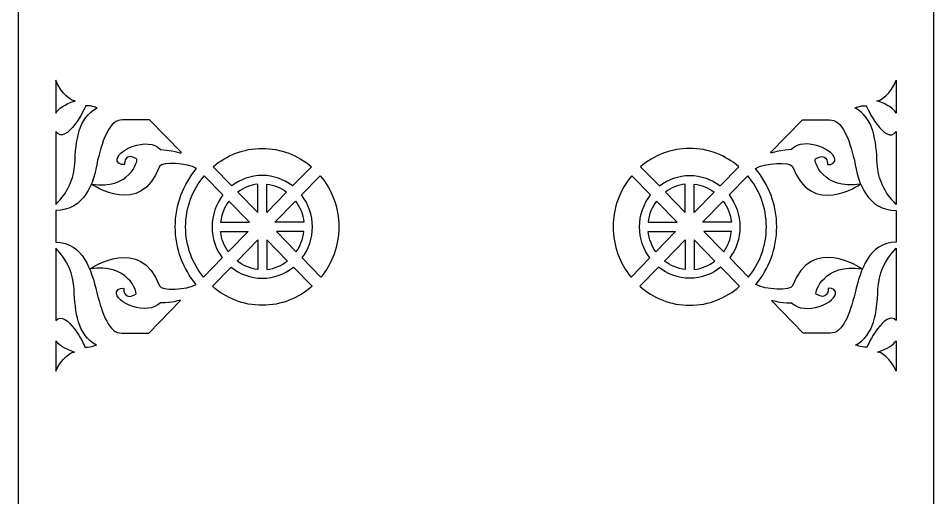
# Model space of a CAD drawing. Header units: centimetres. Extents: x -27 to -21.9, y -9 to 3.7.
# Drawn here: x -27 to -21.86, y -1.73 to 0.96 of the extents above; entities that cross this region are included whole.
import ezdxf

# ---------------------------------------------------------------- set-up
doc = ezdxf.new("R2010")
doc.units = ezdxf.units.CM
doc.header["$MEASUREMENT"] = 0
doc.layers.add('layer 1', color=7, linetype='Continuous')

msp = doc.modelspace()

# ---------------------------------------------------------------- linework, layer by layer
at = {"layer": 'layer 1', "color": 250}
for points, knots in [([(-26.99914, 3.65904), (-26.99914, 3.65904), (-21.85698, 3.65904), (-21.85698, 3.65904), (-21.85698, 3.65904), (-21.85698, 3.65904), (-21.85698, -9.00021), (-21.85698, -9.00021), (-21.85698, -9.00021), (-21.85698, -9.00021), (-26.99914, -9.00021), (-26.99914, -9.00021), (-26.99914, -9.00021), (-26.99914, -9.00021), (-26.99914, 3.65904), (-26.99914, 3.65904)], [0, 0, 0, 0, 0.2, 0.2, 0.2, 0.2, 0.4, 0.4, 0.4, 0.4, 0.6, 0.6, 0.6, 0.6, 1, 1, 1, 1]), ([(-26.78897, 0.61689), (-26.76155, 0.54253), (-26.69567, 0.49431), (-26.68007, 0.49965), (-26.68007, 0.49965), (-26.74033, 0.48067), (-26.77266, 0.45556), (-26.78897, 0.43047), (-26.78897, 0.43047), (-26.78897, 0.43047), (-26.78897, 0.61689), (-26.78897, 0.61689)], [0, 0, 0, 0, 0.25, 0.25, 0.25, 0.25, 0.5, 0.5, 0.5, 0.5, 1, 1, 1, 1]), ([(-22.06714, 0.6169), (-22.09456, 0.54254), (-22.16044, 0.49431), (-22.17604, 0.49965), (-22.17604, 0.49965), (-22.11578, 0.48067), (-22.08346, 0.45556), (-22.06714, 0.43047), (-22.06714, 0.43047), (-22.06714, 0.43047), (-22.06714, 0.6169), (-22.06714, 0.6169)], [0, 0, 0, 0, 0.25, 0.25, 0.25, 0.25, 0.5, 0.5, 0.5, 0.5, 1, 1, 1, 1]), ([(-26.78897, 0.32847), (-26.72912, 0.24189), (-26.61816, 0.46928), (-26.62117, 0.47133), (-26.62117, 0.47133), (-26.57775, 0.47562), (-26.55981, 0.45717), (-26.55649, 0.46045), (-26.55649, 0.46045), (-26.66335, 0.40384), (-26.67535, 0.27606), (-26.68199, 0.14608), (-26.68199, 0.14608), (-26.68624, 0.06337), (-26.72016, -0.01658), (-26.78897, -0.08244), (-26.78897, -0.08244), (-26.78897, -0.08244), (-26.78897, 0.32847), (-26.78897, 0.32847)], [0, 0, 0, 0, 0.1666667, 0.1666667, 0.1666667, 0.1666667, 0.3333333, 0.3333333, 0.3333333, 0.3333333, 0.5, 0.5, 0.5, 0.5, 0.6666667, 0.6666667, 0.6666667, 0.6666667, 1, 1, 1, 1]), ([(-22.06714, 0.32847), (-22.12699, 0.24189), (-22.23796, 0.46928), (-22.23495, 0.47133), (-22.23495, 0.47133), (-22.27836, 0.47562), (-22.2963, 0.45717), (-22.29962, 0.46045), (-22.29962, 0.46045), (-22.19277, 0.40384), (-22.18076, 0.27606), (-22.17413, 0.14608), (-22.17413, 0.14608), (-22.16987, 0.06336), (-22.13596, -0.01658), (-22.06714, -0.08244), (-22.06714, -0.08244), (-22.06714, -0.08244), (-22.06714, 0.32847), (-22.06714, 0.32847)], [0, 0, 0, 0, 0.1666667, 0.1666667, 0.1666667, 0.1666667, 0.3333333, 0.3333333, 0.3333333, 0.3333333, 0.5, 0.5, 0.5, 0.5, 0.6666667, 0.6666667, 0.6666667, 0.6666667, 1, 1, 1, 1]), ([(-26.78897, -0.11724), (-26.62868, -0.11226), (-26.57441, 0.03063), (-26.55354, 0.16581), (-26.55354, 0.16581), (-26.52276, 0.29115), (-26.48365, 0.39425), (-26.41417, 0.393), (-26.41417, 0.393), (-26.35681, 0.392), (-26.30153, 0.39487), (-26.26138, 0.39281), (-26.26138, 0.39281), (-26.26138, 0.39281), (-26.08316, 0.21017), (-26.08316, 0.21017), (-26.08316, 0.21017), (-26.0943, 0.20083), (-26.09242, 0.2166), (-26.20024, 0.22598), (-26.20024, 0.22598), (-26.2698, 0.3041), (-26.46048, 0.22008), (-26.44295, 0.16081), (-26.44295, 0.16081), (-26.43677, 0.13993), (-26.40227, 0.14012), (-26.40268, 0.14206), (-26.40268, 0.14206), (-26.40549, 0.1548), (-26.39435, 0.21143), (-26.33523, 0.174), (-26.33523, 0.174), (-26.32257, 0.16104), (-26.37978, -0.00267), (-26.58606, 0.03107), (-26.58606, 0.03107), (-26.5816, 0.02646), (-26.30982, -0.15704), (-26.20629, 0.1316), (-26.20629, 0.1316), (-26.1918, 0.1596), (-26.04768, 0.15117), (-25.99724, 0.11964), (-25.99724, 0.11964), (-26.07195, 0.03168), (-26.1173, -0.08312), (-26.1173, -0.20844), (-26.1173, -0.20844), (-26.1173, -0.3318), (-26.07335, -0.44495), (-26.0007, -0.53236), (-26.0007, -0.53236), (-26.04819, -0.5633), (-26.19746, -0.56819), (-26.20654, -0.54032), (-26.20654, -0.54032), (-26.31008, -0.25171), (-26.59067, -0.44026), (-26.59513, -0.44486), (-26.59513, -0.44486), (-26.38884, -0.41112), (-26.32666, -0.57369), (-26.33933, -0.58667), (-26.33933, -0.58667), (-26.39846, -0.6241), (-26.4096, -0.56748), (-26.40678, -0.55472), (-26.40678, -0.55472), (-26.40636, -0.55278), (-26.44087, -0.5526), (-26.44706, -0.57348), (-26.44706, -0.57348), (-26.46458, -0.63275), (-26.27006, -0.71283), (-26.2005, -0.63471), (-26.2005, -0.63471), (-26.12154, -0.63862), (-26.11148, -0.62057), (-26.08727, -0.62284), (-26.08727, -0.62284), (-26.08727, -0.62284), (-26.26548, -0.80548), (-26.26548, -0.80548), (-26.26548, -0.80548), (-26.30564, -0.80754), (-26.36092, -0.80467), (-26.41829, -0.8057), (-26.41829, -0.8057), (-26.48776, -0.80693), (-26.52688, -0.70383), (-26.55764, -0.57848), (-26.55764, -0.57848), (-26.58992, -0.44694), (-26.63306, -0.30046), (-26.78897, -0.29375), (-26.78897, -0.29375), (-26.78897, -0.29375), (-26.78897, -0.11724), (-26.78897, -0.11724)], [0, 0, 0, 0, 0.0384615, 0.0384615, 0.0384615, 0.0384615, 0.0769231, 0.0769231, 0.0769231, 0.0769231, 0.1153846, 0.1153846, 0.1153846, 0.1153846, 0.1538462, 0.1538462, 0.1538462, 0.1538462, 0.1923077, 0.1923077, 0.1923077, 0.1923077, 0.2307692, 0.2307692, 0.2307692, 0.2307692, 0.2692308, 0.2692308, 0.2692308, 0.2692308, 0.3076923, 0.3076923, 0.3076923, 0.3076923, 0.3461538, 0.3461538, 0.3461538, 0.3461538, 0.3846154, 0.3846154, 0.3846154, 0.3846154, 0.4230769, 0.4230769, 0.4230769, 0.4230769, 0.4615385, 0.4615385, 0.4615385, 0.4615385, 0.5, 0.5, 0.5, 0.5, 0.5384615, 0.5384615, 0.5384615, 0.5384615, 0.5769231, 0.5769231, 0.5769231, 0.5769231, 0.6153846, 0.6153846, 0.6153846, 0.6153846, 0.6538462, 0.6538462, 0.6538462, 0.6538462, 0.6923077, 0.6923077, 0.6923077, 0.6923077, 0.7307692, 0.7307692, 0.7307692, 0.7307692, 0.7692308, 0.7692308, 0.7692308, 0.7692308, 0.8076923, 0.8076923, 0.8076923, 0.8076923, 0.8461538, 0.8461538, 0.8461538, 0.8461538, 0.8846154, 0.8846154, 0.8846154, 0.8846154, 0.9230769, 0.9230769, 0.9230769, 0.9230769, 1, 1, 1, 1]), ([(-22.06714, -0.11724), (-22.22744, -0.11226), (-22.2817, 0.03062), (-22.30258, 0.16581), (-22.30258, 0.16581), (-22.33336, 0.29115), (-22.37247, 0.39425), (-22.44195, 0.393), (-22.44195, 0.393), (-22.4993, 0.392), (-22.55459, 0.39487), (-22.59474, 0.39281), (-22.59474, 0.39281), (-22.59474, 0.39281), (-22.77295, 0.21017), (-22.77295, 0.21017), (-22.77295, 0.21017), (-22.76181, 0.20083), (-22.76369, 0.2166), (-22.65588, 0.22598), (-22.65588, 0.22598), (-22.58631, 0.3041), (-22.39564, 0.22008), (-22.41315, 0.16081), (-22.41315, 0.16081), (-22.41934, 0.13993), (-22.45385, 0.14012), (-22.45344, 0.14206), (-22.45344, 0.14206), (-22.45063, 0.1548), (-22.46177, 0.21143), (-22.52088, 0.174), (-22.52088, 0.174), (-22.53354, 0.16104), (-22.47633, -0.00267), (-22.27005, 0.03107), (-22.27005, 0.03107), (-22.27452, 0.02646), (-22.5463, -0.15704), (-22.64982, 0.1316), (-22.64982, 0.1316), (-22.66431, 0.1596), (-22.80844, 0.15117), (-22.85887, 0.11964), (-22.85887, 0.11964), (-22.78417, 0.03168), (-22.73882, -0.08312), (-22.73882, -0.20844), (-22.73882, -0.20844), (-22.73882, -0.3318), (-22.78277, -0.44495), (-22.85542, -0.53236), (-22.85542, -0.53236), (-22.80792, -0.5633), (-22.65865, -0.56819), (-22.64957, -0.54032), (-22.64957, -0.54032), (-22.54603, -0.25171), (-22.26544, -0.44026), (-22.26099, -0.44486), (-22.26099, -0.44486), (-22.46727, -0.41112), (-22.52945, -0.57369), (-22.51678, -0.58667), (-22.51678, -0.58667), (-22.45766, -0.6241), (-22.44652, -0.56748), (-22.44934, -0.55472), (-22.44934, -0.55472), (-22.44975, -0.55278), (-22.41523, -0.5526), (-22.40905, -0.57348), (-22.40905, -0.57348), (-22.39154, -0.63275), (-22.58605, -0.71283), (-22.65562, -0.63471), (-22.65562, -0.63471), (-22.73458, -0.63862), (-22.74464, -0.62057), (-22.76884, -0.62284), (-22.76884, -0.62284), (-22.76884, -0.62284), (-22.59064, -0.80548), (-22.59064, -0.80548), (-22.59064, -0.80548), (-22.55048, -0.80754), (-22.4952, -0.80467), (-22.43782, -0.8057), (-22.43782, -0.8057), (-22.36835, -0.80693), (-22.32924, -0.70383), (-22.29848, -0.57848), (-22.29848, -0.57848), (-22.2662, -0.44694), (-22.22307, -0.30046), (-22.06714, -0.29375), (-22.06714, -0.29375), (-22.06714, -0.29375), (-22.06714, -0.11724), (-22.06714, -0.11724)], [0, 0, 0, 0, 0.0384615, 0.0384615, 0.0384615, 0.0384615, 0.0769231, 0.0769231, 0.0769231, 0.0769231, 0.1153846, 0.1153846, 0.1153846, 0.1153846, 0.1538462, 0.1538462, 0.1538462, 0.1538462, 0.1923077, 0.1923077, 0.1923077, 0.1923077, 0.2307692, 0.2307692, 0.2307692, 0.2307692, 0.2692308, 0.2692308, 0.2692308, 0.2692308, 0.3076923, 0.3076923, 0.3076923, 0.3076923, 0.3461538, 0.3461538, 0.3461538, 0.3461538, 0.3846154, 0.3846154, 0.3846154, 0.3846154, 0.4230769, 0.4230769, 0.4230769, 0.4230769, 0.4615385, 0.4615385, 0.4615385, 0.4615385, 0.5, 0.5, 0.5, 0.5, 0.5384615, 0.5384615, 0.5384615, 0.5384615, 0.5769231, 0.5769231, 0.5769231, 0.5769231, 0.6153846, 0.6153846, 0.6153846, 0.6153846, 0.6538462, 0.6538462, 0.6538462, 0.6538462, 0.6923077, 0.6923077, 0.6923077, 0.6923077, 0.7307692, 0.7307692, 0.7307692, 0.7307692, 0.7692308, 0.7692308, 0.7692308, 0.7692308, 0.8076923, 0.8076923, 0.8076923, 0.8076923, 0.8461538, 0.8461538, 0.8461538, 0.8461538, 0.8846154, 0.8846154, 0.8846154, 0.8846154, 0.9230769, 0.9230769, 0.9230769, 0.9230769, 1, 1, 1, 1]), ([(-25.62884, 0.23263), (-25.73364, 0.23263), (-25.82988, 0.19388), (-25.90466, 0.12965), (-25.90466, 0.12965), (-25.90466, 0.12965), (-25.79911, 0.02149), (-25.79911, 0.02149), (-25.79911, 0.02149), (-25.75174, 0.05845), (-25.69273, 0.08045), (-25.62883, 0.08045), (-25.62883, 0.08045), (-25.56493, 0.08045), (-25.50592, 0.05844), (-25.45855, 0.02148), (-25.45855, 0.02148), (-25.45855, 0.02148), (-25.353, 0.12964), (-25.353, 0.12964), (-25.353, 0.12964), (-25.42779, 0.19386), (-25.52403, 0.23263), (-25.62884, 0.23263)], [0, 0, 0, 0, 0.1428571, 0.1428571, 0.1428571, 0.1428571, 0.2857143, 0.2857143, 0.2857143, 0.2857143, 0.4285714, 0.4285714, 0.4285714, 0.4285714, 0.5714286, 0.5714286, 0.5714286, 0.5714286, 0.7142857, 0.7142857, 0.7142857, 0.7142857, 1, 1, 1, 1]), ([(-23.22728, 0.23263), (-23.12248, 0.23263), (-23.02624, 0.19388), (-22.95145, 0.12965), (-22.95145, 0.12965), (-22.95145, 0.12965), (-23.057, 0.02149), (-23.057, 0.02149), (-23.057, 0.02149), (-23.10437, 0.05845), (-23.16338, 0.08045), (-23.22729, 0.08045), (-23.22729, 0.08045), (-23.29118, 0.08045), (-23.3502, 0.05844), (-23.39756, 0.02148), (-23.39756, 0.02148), (-23.39756, 0.02148), (-23.50311, 0.12964), (-23.50311, 0.12964), (-23.50311, 0.12964), (-23.42832, 0.19386), (-23.33209, 0.23263), (-23.22728, 0.23263)], [0, 0, 0, 0, 0.1428571, 0.1428571, 0.1428571, 0.1428571, 0.2857143, 0.2857143, 0.2857143, 0.2857143, 0.4285714, 0.4285714, 0.4285714, 0.4285714, 0.5714286, 0.5714286, 0.5714286, 0.5714286, 0.7142857, 0.7142857, 0.7142857, 0.7142857, 1, 1, 1, 1]), ([(-25.95497, 0.07879), (-26.01988, 0.00153), (-26.05921, -0.09889), (-26.05921, -0.20844), (-26.05921, -0.20844), (-26.05921, -0.31585), (-26.0214, -0.41448), (-25.95874, -0.49112), (-25.95874, -0.49112), (-25.95874, -0.49112), (-25.85318, -0.38295), (-25.85318, -0.38295), (-25.85318, -0.38295), (-25.88926, -0.33441), (-25.91073, -0.27393), (-25.91073, -0.20844), (-25.91073, -0.20844), (-25.91073, -0.14081), (-25.88783, -0.07851), (-25.8496, -0.02919), (-25.8496, -0.02919), (-25.8496, -0.02919), (-25.95497, 0.07879), (-25.95497, 0.07879)], [0, 0, 0, 0, 0.1428571, 0.1428571, 0.1428571, 0.1428571, 0.2857143, 0.2857143, 0.2857143, 0.2857143, 0.4285714, 0.4285714, 0.4285714, 0.4285714, 0.5714286, 0.5714286, 0.5714286, 0.5714286, 0.7142857, 0.7142857, 0.7142857, 0.7142857, 1, 1, 1, 1]), ([(-25.29892, -0.49112), (-25.23627, -0.41447), (-25.19845, -0.31585), (-25.19845, -0.20844), (-25.19845, -0.20844), (-25.19845, -0.09889), (-25.23778, 0.00153), (-25.30269, 0.07879), (-25.30269, 0.07879), (-25.30269, 0.07879), (-25.40806, -0.02919), (-25.40806, -0.02919), (-25.40806, -0.02919), (-25.36983, -0.0785), (-25.34694, -0.14081), (-25.34694, -0.20844), (-25.34694, -0.20844), (-25.34694, -0.27392), (-25.3684, -0.33442), (-25.40448, -0.38295), (-25.40448, -0.38295), (-25.40448, -0.38295), (-25.29892, -0.49112), (-25.29892, -0.49112)], [0, 0, 0, 0, 0.1428571, 0.1428571, 0.1428571, 0.1428571, 0.2857143, 0.2857143, 0.2857143, 0.2857143, 0.4285714, 0.4285714, 0.4285714, 0.4285714, 0.5714286, 0.5714286, 0.5714286, 0.5714286, 0.7142857, 0.7142857, 0.7142857, 0.7142857, 1, 1, 1, 1]), ([(-23.55719, -0.49112), (-23.61985, -0.41447), (-23.65766, -0.31585), (-23.65766, -0.20844), (-23.65766, -0.20844), (-23.65766, -0.09889), (-23.61834, 0.00153), (-23.55342, 0.07879), (-23.55342, 0.07879), (-23.55342, 0.07879), (-23.44805, -0.02919), (-23.44805, -0.02919), (-23.44805, -0.02919), (-23.48628, -0.0785), (-23.50918, -0.14081), (-23.50918, -0.20844), (-23.50918, -0.20844), (-23.50918, -0.27392), (-23.48772, -0.33442), (-23.45164, -0.38295), (-23.45164, -0.38295), (-23.45164, -0.38295), (-23.55719, -0.49112), (-23.55719, -0.49112)], [0, 0, 0, 0, 0.1428571, 0.1428571, 0.1428571, 0.1428571, 0.2857143, 0.2857143, 0.2857143, 0.2857143, 0.4285714, 0.4285714, 0.4285714, 0.4285714, 0.5714286, 0.5714286, 0.5714286, 0.5714286, 0.7142857, 0.7142857, 0.7142857, 0.7142857, 1, 1, 1, 1]), ([(-22.90115, 0.07879), (-22.83624, 0.00153), (-22.79689, -0.09889), (-22.79689, -0.20844), (-22.79689, -0.20844), (-22.79689, -0.31585), (-22.83472, -0.41448), (-22.89738, -0.49112), (-22.89738, -0.49112), (-22.89738, -0.49112), (-23.00293, -0.38295), (-23.00293, -0.38295), (-23.00293, -0.38295), (-22.96686, -0.33441), (-22.94539, -0.27393), (-22.94539, -0.20844), (-22.94539, -0.20844), (-22.94539, -0.14081), (-22.96828, -0.07851), (-23.00652, -0.02919), (-23.00652, -0.02919), (-23.00652, -0.02919), (-22.90115, 0.07879), (-22.90115, 0.07879)], [0, 0, 0, 0, 0.1428571, 0.1428571, 0.1428571, 0.1428571, 0.2857143, 0.2857143, 0.2857143, 0.2857143, 0.4285714, 0.4285714, 0.4285714, 0.4285714, 0.5714286, 0.5714286, 0.5714286, 0.5714286, 0.7142857, 0.7142857, 0.7142857, 0.7142857, 1, 1, 1, 1]), ([(-25.65429, -0.12693), (-25.65429, -0.12693), (-25.76566, -0.01279), (-25.76566, -0.01279), (-25.76566, -0.01279), (-25.73358, 0.01084), (-25.69552, 0.02645), (-25.65429, 0.03103), (-25.65429, 0.03103), (-25.65429, 0.03103), (-25.65429, -0.12693), (-25.65429, -0.12693)], [0, 0, 0, 0, 0.25, 0.25, 0.25, 0.25, 0.5, 0.5, 0.5, 0.5, 1, 1, 1, 1]), ([(-25.60337, -0.12693), (-25.60337, -0.12693), (-25.49201, -0.0128), (-25.49201, -0.0128), (-25.49201, -0.0128), (-25.52408, 0.01084), (-25.56214, 0.02645), (-25.60337, 0.03103), (-25.60337, 0.03103), (-25.60337, 0.03103), (-25.60337, -0.12693), (-25.60337, -0.12693)], [0, 0, 0, 0, 0.25, 0.25, 0.25, 0.25, 0.5, 0.5, 0.5, 0.5, 1, 1, 1, 1]), ([(-23.25275, -0.12693), (-23.25275, -0.12693), (-23.36411, -0.0128), (-23.36411, -0.0128), (-23.36411, -0.0128), (-23.33203, 0.01084), (-23.29397, 0.02645), (-23.25275, 0.03103), (-23.25275, 0.03103), (-23.25275, 0.03103), (-23.25275, -0.12693), (-23.25275, -0.12693)], [0, 0, 0, 0, 0.25, 0.25, 0.25, 0.25, 0.5, 0.5, 0.5, 0.5, 1, 1, 1, 1]), ([(-23.20182, -0.12693), (-23.20182, -0.12693), (-23.09046, -0.01279), (-23.09046, -0.01279), (-23.09046, -0.01279), (-23.12253, 0.01084), (-23.1606, 0.02645), (-23.20182, 0.03103), (-23.20182, 0.03103), (-23.20182, 0.03103), (-23.20182, -0.12693), (-23.20182, -0.12693)], [0, 0, 0, 0, 0.25, 0.25, 0.25, 0.25, 0.5, 0.5, 0.5, 0.5, 1, 1, 1, 1]), ([(-25.81624, -0.06338), (-25.81624, -0.06338), (-25.70016, -0.18234), (-25.70016, -0.18234), (-25.70016, -0.18234), (-25.70016, -0.18234), (-25.8625, -0.18234), (-25.8625, -0.18234), (-25.8625, -0.18234), (-25.8578, -0.138), (-25.84126, -0.09722), (-25.81624, -0.06338)], [0, 0, 0, 0, 0.25, 0.25, 0.25, 0.25, 0.5, 0.5, 0.5, 0.5, 1, 1, 1, 1]), ([(-25.44143, -0.06338), (-25.44143, -0.06338), (-25.5575, -0.18234), (-25.5575, -0.18234), (-25.5575, -0.18234), (-25.5575, -0.18234), (-25.39517, -0.18234), (-25.39517, -0.18234), (-25.39517, -0.18234), (-25.39987, -0.13801), (-25.41641, -0.09723), (-25.44143, -0.06338)], [0, 0, 0, 0, 0.25, 0.25, 0.25, 0.25, 0.5, 0.5, 0.5, 0.5, 1, 1, 1, 1]), ([(-23.41469, -0.06338), (-23.41469, -0.06338), (-23.29861, -0.18234), (-23.29861, -0.18234), (-23.29861, -0.18234), (-23.29861, -0.18234), (-23.46095, -0.18234), (-23.46095, -0.18234), (-23.46095, -0.18234), (-23.45625, -0.13801), (-23.43971, -0.09723), (-23.41469, -0.06338)], [0, 0, 0, 0, 0.25, 0.25, 0.25, 0.25, 0.5, 0.5, 0.5, 0.5, 1, 1, 1, 1]), ([(-23.03988, -0.06338), (-23.03988, -0.06338), (-23.15596, -0.18234), (-23.15596, -0.18234), (-23.15596, -0.18234), (-23.15596, -0.18234), (-22.99362, -0.18234), (-22.99362, -0.18234), (-22.99362, -0.18234), (-22.99832, -0.138), (-23.01485, -0.09722), (-23.03988, -0.06338)], [0, 0, 0, 0, 0.25, 0.25, 0.25, 0.25, 0.5, 0.5, 0.5, 0.5, 1, 1, 1, 1]), ([(-25.81973, -0.34866), (-25.81973, -0.34866), (-25.70837, -0.23454), (-25.70837, -0.23454), (-25.70837, -0.23454), (-25.70837, -0.23454), (-25.8625, -0.23454), (-25.8625, -0.23454), (-25.8625, -0.23454), (-25.85802, -0.27678), (-25.84281, -0.3158), (-25.81973, -0.34866)], [0, 0, 0, 0, 0.25, 0.25, 0.25, 0.25, 0.5, 0.5, 0.5, 0.5, 1, 1, 1, 1]), ([(-25.43794, -0.34865), (-25.43794, -0.34865), (-25.54929, -0.23454), (-25.54929, -0.23454), (-25.54929, -0.23454), (-25.54929, -0.23454), (-25.39517, -0.23454), (-25.39517, -0.23454), (-25.39517, -0.23454), (-25.39965, -0.27678), (-25.41486, -0.31579), (-25.43794, -0.34865)], [0, 0, 0, 0, 0.25, 0.25, 0.25, 0.25, 0.5, 0.5, 0.5, 0.5, 1, 1, 1, 1]), ([(-23.41818, -0.34865), (-23.41818, -0.34865), (-23.30682, -0.23454), (-23.30682, -0.23454), (-23.30682, -0.23454), (-23.30682, -0.23454), (-23.46095, -0.23454), (-23.46095, -0.23454), (-23.46095, -0.23454), (-23.45647, -0.27678), (-23.44125, -0.31579), (-23.41818, -0.34865)], [0, 0, 0, 0, 0.25, 0.25, 0.25, 0.25, 0.5, 0.5, 0.5, 0.5, 1, 1, 1, 1]), ([(-23.03639, -0.34866), (-23.03639, -0.34866), (-23.14775, -0.23454), (-23.14775, -0.23454), (-23.14775, -0.23454), (-23.14775, -0.23454), (-22.99362, -0.23454), (-22.99362, -0.23454), (-22.99362, -0.23454), (-22.99809, -0.27678), (-23.01331, -0.3158), (-23.03639, -0.34866)], [0, 0, 0, 0, 0.25, 0.25, 0.25, 0.25, 0.5, 0.5, 0.5, 0.5, 1, 1, 1, 1]), ([(-25.65429, -0.28153), (-25.65429, -0.28153), (-25.77037, -0.40049), (-25.77037, -0.40049), (-25.77037, -0.40049), (-25.73733, -0.42614), (-25.69756, -0.44309), (-25.65429, -0.4479), (-25.65429, -0.4479), (-25.65429, -0.4479), (-25.65429, -0.28153), (-25.65429, -0.28153)], [0, 0, 0, 0, 0.25, 0.25, 0.25, 0.25, 0.5, 0.5, 0.5, 0.5, 1, 1, 1, 1]), ([(-25.60337, -0.28153), (-25.60337, -0.28153), (-25.48729, -0.40049), (-25.48729, -0.40049), (-25.48729, -0.40049), (-25.52032, -0.42613), (-25.5601, -0.44308), (-25.60337, -0.44789), (-25.60337, -0.44789), (-25.60337, -0.44789), (-25.60337, -0.28153), (-25.60337, -0.28153)], [0, 0, 0, 0, 0.25, 0.25, 0.25, 0.25, 0.5, 0.5, 0.5, 0.5, 1, 1, 1, 1]), ([(-23.25275, -0.28153), (-23.25275, -0.28153), (-23.36882, -0.40049), (-23.36882, -0.40049), (-23.36882, -0.40049), (-23.33579, -0.42613), (-23.29601, -0.44308), (-23.25275, -0.44789), (-23.25275, -0.44789), (-23.25275, -0.44789), (-23.25275, -0.28153), (-23.25275, -0.28153)], [0, 0, 0, 0, 0.25, 0.25, 0.25, 0.25, 0.5, 0.5, 0.5, 0.5, 1, 1, 1, 1]), ([(-23.20182, -0.28153), (-23.20182, -0.28153), (-23.08574, -0.40049), (-23.08574, -0.40049), (-23.08574, -0.40049), (-23.11878, -0.42614), (-23.15856, -0.44309), (-23.20182, -0.4479), (-23.20182, -0.4479), (-23.20182, -0.4479), (-23.20182, -0.28153), (-23.20182, -0.28153)], [0, 0, 0, 0, 0.25, 0.25, 0.25, 0.25, 0.5, 0.5, 0.5, 0.5, 1, 1, 1, 1]), ([(-26.78897, -0.32863), (-26.72122, -0.39485), (-26.69033, -0.47612), (-26.68611, -0.55877), (-26.68611, -0.55877), (-26.67946, -0.68873), (-26.66746, -0.8165), (-26.56059, -0.87312), (-26.56059, -0.87312), (-26.56391, -0.86984), (-26.58186, -0.8883), (-26.62527, -0.884), (-26.62527, -0.884), (-26.62232, -0.88198), (-26.72831, -0.66466), (-26.78897, -0.73579), (-26.78897, -0.73579), (-26.78897, -0.73579), (-26.78897, -0.32863), (-26.78897, -0.32863)], [0, 0, 0, 0, 0.1666667, 0.1666667, 0.1666667, 0.1666667, 0.3333333, 0.3333333, 0.3333333, 0.3333333, 0.5, 0.5, 0.5, 0.5, 0.6666667, 0.6666667, 0.6666667, 0.6666667, 1, 1, 1, 1]), ([(-22.06714, -0.32862), (-22.1349, -0.39485), (-22.16579, -0.47612), (-22.17, -0.55877), (-22.17, -0.55877), (-22.17665, -0.68873), (-22.18866, -0.8165), (-22.29552, -0.87312), (-22.29552, -0.87312), (-22.29221, -0.86984), (-22.27425, -0.8883), (-22.23084, -0.884), (-22.23084, -0.884), (-22.2338, -0.88198), (-22.1278, -0.66466), (-22.06714, -0.7358), (-22.06714, -0.7358), (-22.06714, -0.7358), (-22.06714, -0.32862), (-22.06714, -0.32862)], [0, 0, 0, 0, 0.1666667, 0.1666667, 0.1666667, 0.1666667, 0.3333333, 0.3333333, 0.3333333, 0.3333333, 0.5, 0.5, 0.5, 0.5, 0.6666667, 0.6666667, 0.6666667, 0.6666667, 1, 1, 1, 1]), ([(-25.90911, -0.54267), (-25.83371, -0.60919), (-25.73573, -0.6495), (-25.62884, -0.6495), (-25.62884, -0.6495), (-25.52193, -0.6495), (-25.42395, -0.6092), (-25.34856, -0.54267), (-25.34856, -0.54267), (-25.34856, -0.54267), (-25.45393, -0.43468), (-25.45393, -0.43468), (-25.45393, -0.43468), (-25.50205, -0.47386), (-25.56284, -0.49733), (-25.62883, -0.49733), (-25.62883, -0.49733), (-25.69482, -0.49733), (-25.75562, -0.47386), (-25.80374, -0.43469), (-25.80374, -0.43469), (-25.80374, -0.43469), (-25.90911, -0.54267), (-25.90911, -0.54267)], [0, 0, 0, 0, 0.1428571, 0.1428571, 0.1428571, 0.1428571, 0.2857143, 0.2857143, 0.2857143, 0.2857143, 0.4285714, 0.4285714, 0.4285714, 0.4285714, 0.5714286, 0.5714286, 0.5714286, 0.5714286, 0.7142857, 0.7142857, 0.7142857, 0.7142857, 1, 1, 1, 1]), ([(-22.947, -0.54267), (-23.0224, -0.60919), (-23.12038, -0.6495), (-23.22728, -0.6495), (-23.22728, -0.6495), (-23.33418, -0.6495), (-23.43217, -0.6092), (-23.50756, -0.54267), (-23.50756, -0.54267), (-23.50756, -0.54267), (-23.40219, -0.43468), (-23.40219, -0.43468), (-23.40219, -0.43468), (-23.35407, -0.47386), (-23.29328, -0.49733), (-23.22729, -0.49733), (-23.22729, -0.49733), (-23.1613, -0.49733), (-23.1005, -0.47386), (-23.05238, -0.43469), (-23.05238, -0.43469), (-23.05238, -0.43469), (-22.947, -0.54267), (-22.947, -0.54267)], [0, 0, 0, 0, 0.1428571, 0.1428571, 0.1428571, 0.1428571, 0.2857143, 0.2857143, 0.2857143, 0.2857143, 0.4285714, 0.4285714, 0.4285714, 0.4285714, 0.5714286, 0.5714286, 0.5714286, 0.5714286, 0.7142857, 0.7142857, 0.7142857, 0.7142857, 1, 1, 1, 1]), ([(-26.78897, -0.84897), (-26.77156, -0.87208), (-26.73975, -0.89481), (-26.68417, -0.91231), (-26.68417, -0.91231), (-26.69904, -0.90723), (-26.75957, -0.95079), (-26.78897, -1.01925), (-26.78897, -1.01925), (-26.78897, -1.01925), (-26.78897, -0.84897), (-26.78897, -0.84897)], [0, 0, 0, 0, 0.25, 0.25, 0.25, 0.25, 0.5, 0.5, 0.5, 0.5, 1, 1, 1, 1]), ([(-22.06714, -0.84897), (-22.08456, -0.87208), (-22.11636, -0.89481), (-22.17194, -0.91231), (-22.17194, -0.91231), (-22.15707, -0.90723), (-22.09654, -0.95079), (-22.06714, -1.01925), (-22.06714, -1.01925), (-22.06714, -1.01925), (-22.06714, -0.84897), (-22.06714, -0.84897)], [0, 0, 0, 0, 0.25, 0.25, 0.25, 0.25, 0.5, 0.5, 0.5, 0.5, 1, 1, 1, 1])]:
    msp.add_open_spline(points, degree=3, knots=knots, dxfattribs=at)

doc.saveas('drawing.dxf')
